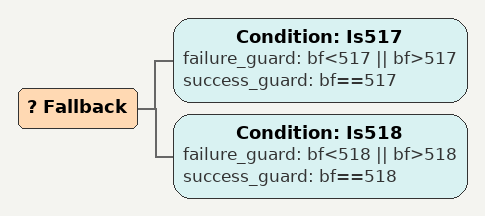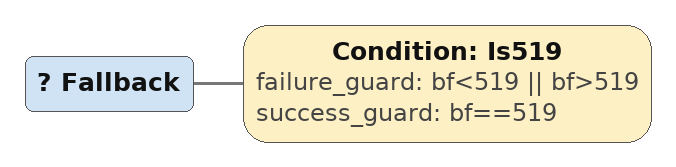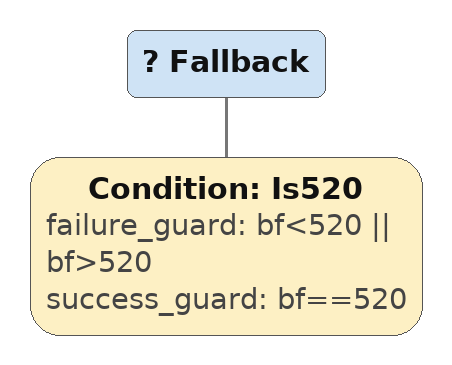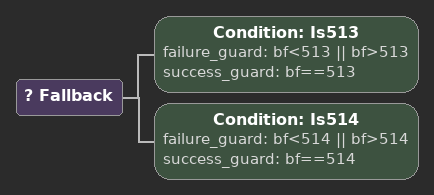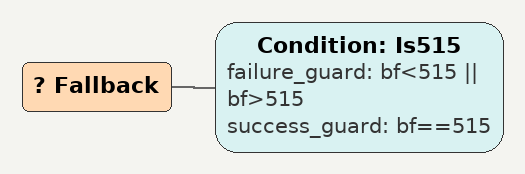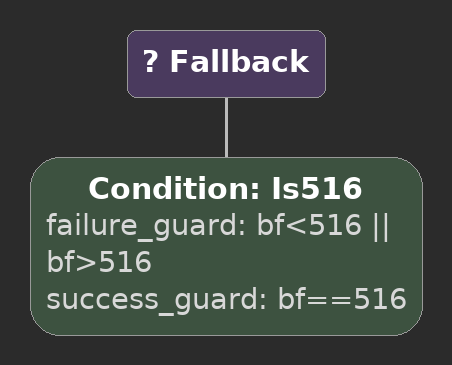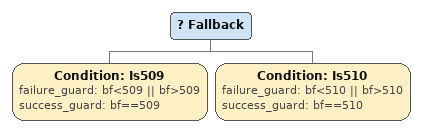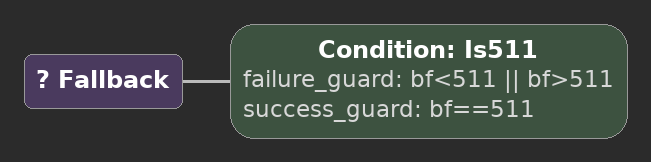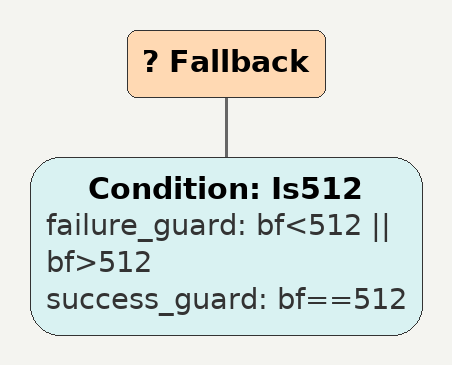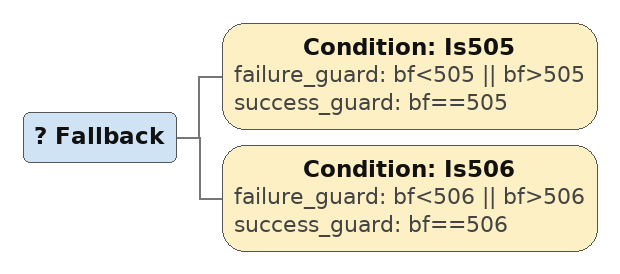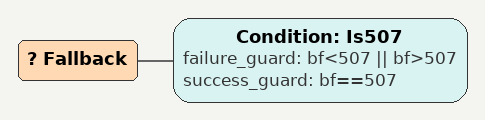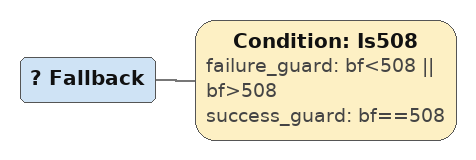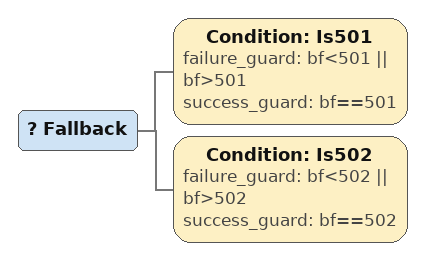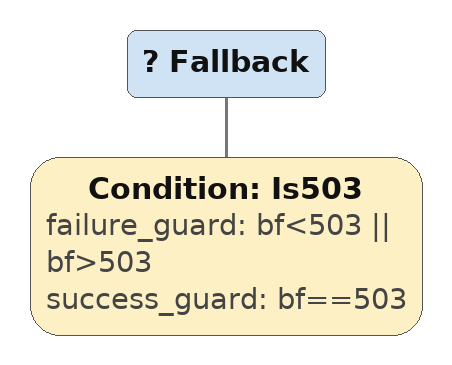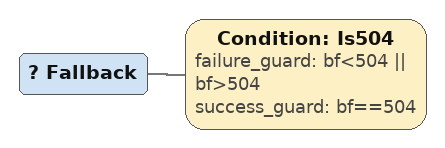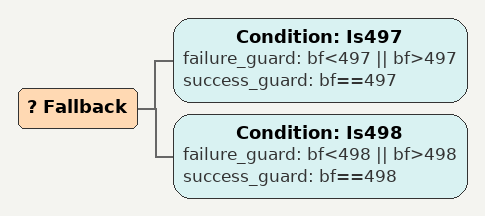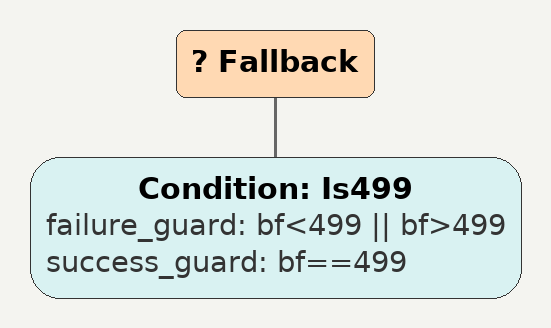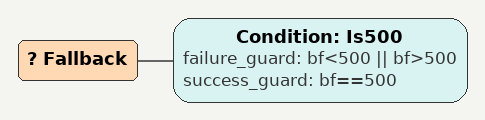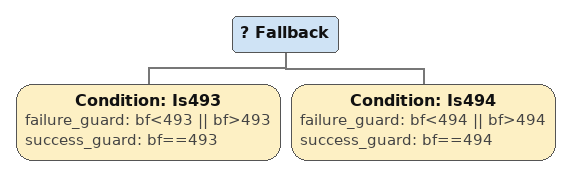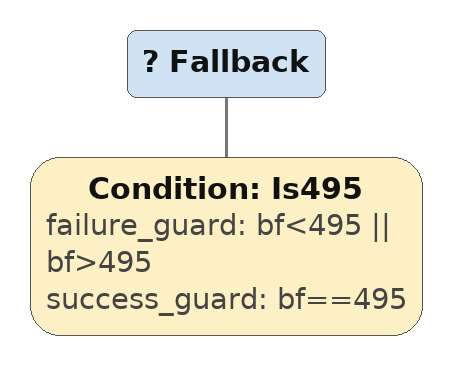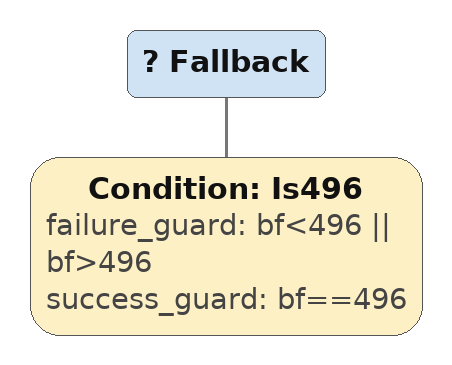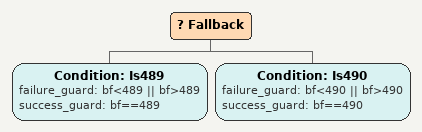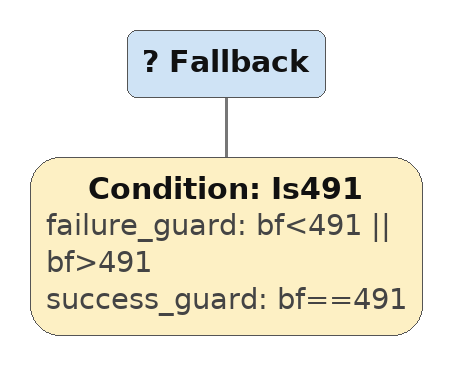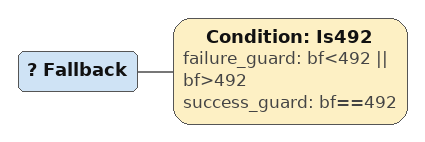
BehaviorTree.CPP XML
<Fallback>
    <Condition ID="Is517" failure_guard="bf&lt;517 || bf>517" success_guard="bf==517"/>
    <Condition ID="Is518" failure_guard="bf&lt;518 || bf>518" success_guard="bf==518"/>
        sequence516
        sequence
        children {
        } end_children
    } end_composite
</Fallback>

<Fallback>
    <Condition ID="Is519" failure_guard="bf&lt;519 || bf>519" success_guard="bf==519"/>
        sequence516
        sequence
        children {
        } end_children
    } end_composite
</Fallback>

<Fallback>
    <Condition ID="Is520" failure_guard="bf&lt;520 || bf>520" success_guard="bf==520"/>
        sequence516
        sequence
        children {
        } end_children
    } end_composite
</Fallback>

<Fallback>
    <Condition ID="Is513" failure_guard="bf&lt;513 || bf>513" success_guard="bf==513"/>
    <Condition ID="Is514" failure_guard="bf&lt;514 || bf>514" success_guard="bf==514"/>
        sequence512
        sequence
        children {
        } end_children
    } end_composite
</Fallback>

<Fallback>
    <Condition ID="Is515" failure_guard="bf&lt;515 || bf>515" success_guard="bf==515"/>
        sequence512
        sequence
        children {
        } end_children
    } end_composite
</Fallback>

<Fallback>
    <Condition ID="Is516" failure_guard="bf&lt;516 || bf>516" success_guard="bf==516"/>
        sequence512
        sequence
        children {
        } end_children
    } end_composite
</Fallback>

<Fallback>
    <Condition ID="Is509" failure_guard="bf&lt;509 || bf>509" success_guard="bf==509"/>
    <Condition ID="Is510" failure_guard="bf&lt;510 || bf>510" success_guard="bf==510"/>
        sequence508
        sequence
        children {
        } end_children
    } end_composite
</Fallback>

<Fallback>
    <Condition ID="Is511" failure_guard="bf&lt;511 || bf>511" success_guard="bf==511"/>
        sequence508
        sequence
        children {
        } end_children
    } end_composite
</Fallback>

<Fallback>
    <Condition ID="Is512" failure_guard="bf&lt;512 || bf>512" success_guard="bf==512"/>
        sequence508
        sequence
        children {
        } end_children
    } end_composite
</Fallback>

<Fallback>
    <Condition ID="Is505" failure_guard="bf&lt;505 || bf>505" success_guard="bf==505"/>
    <Condition ID="Is506" failure_guard="bf&lt;506 || bf>506" success_guard="bf==506"/>
        sequence504
        sequence
        children {
        } end_children
    } end_composite
</Fallback>

<Fallback>
    <Condition ID="Is507" failure_guard="bf&lt;507 || bf>507" success_guard="bf==507"/>
        sequence504
        sequence
        children {
        } end_children
    } end_composite
</Fallback>

<Fallback>
    <Condition ID="Is508" failure_guard="bf&lt;508 || bf>508" success_guard="bf==508"/>
        sequence504
        sequence
        children {
        } end_children
    } end_composite
</Fallback>

<Fallback>
    <Condition ID="Is501" failure_guard="bf&lt;501 || bf>501" success_guard="bf==501"/>
    <Condition ID="Is502" failure_guard="bf&lt;502 || bf>502" success_guard="bf==502"/>
        sequence500
        sequence
        children {
        } end_children
    } end_composite
</Fallback>

<Fallback>
    <Condition ID="Is503" failure_guard="bf&lt;503 || bf>503" success_guard="bf==503"/>
        sequence500
        sequence
        children {
        } end_children
    } end_composite
</Fallback>

<Fallback>
    <Condition ID="Is504" failure_guard="bf&lt;504 || bf>504" success_guard="bf==504"/>
        sequence500
        sequence
        children {
        } end_children
    } end_composite
</Fallback>

<Fallback>
    <Condition ID="Is497" failure_guard="bf&lt;497 || bf>497" success_guard="bf==497"/>
    <Condition ID="Is498" failure_guard="bf&lt;498 || bf>498" success_guard="bf==498"/>
        sequence496
        sequence
        children {
        } end_children
    } end_composite
</Fallback>

<Fallback>
    <Condition ID="Is499" failure_guard="bf&lt;499 || bf>499" success_guard="bf==499"/>
        sequence496
        sequence
        children {
        } end_children
    } end_composite
</Fallback>

<Fallback>
    <Condition ID="Is500" failure_guard="bf&lt;500 || bf>500" success_guard="bf==500"/>
        sequence496
        sequence
        children {
        } end_children
    } end_composite
</Fallback>

<Fallback>
    <Condition ID="Is493" failure_guard="bf&lt;493 || bf>493" success_guard="bf==493"/>
    <Condition ID="Is494" failure_guard="bf&lt;494 || bf>494" success_guard="bf==494"/>
        sequence492
        sequence
        children {
        } end_children
    } end_composite
</Fallback>

<Fallback>
    <Condition ID="Is495" failure_guard="bf&lt;495 || bf>495" success_guard="bf==495"/>
        sequence492
        sequence
        children {
        } end_children
    } end_composite
</Fallback>

<Fallback>
    <Condition ID="Is496" failure_guard="bf&lt;496 || bf>496" success_guard="bf==496"/>
        sequence492
        sequence
        children {
        } end_children
    } end_composite
</Fallback>

<Fallback>
    <Condition ID="Is489" failure_guard="bf&lt;489 || bf>489" success_guard="bf==489"/>
    <Condition ID="Is490" failure_guard="bf&lt;490 || bf>490" success_guard="bf==490"/>
        sequence488
        sequence
        children {
        } end_children
    } end_composite
</Fallback>

<Fallback>
    <Condition ID="Is491" failure_guard="bf&lt;491 || bf>491" success_guard="bf==491"/>
        sequence488
        sequence
        children {
        } end_children
    } end_composite
</Fallback>

<Fallback>
    <Condition ID="Is492" failure_guard="bf&lt;492 || bf>492" success_guard="bf==492"/>
        sequence488
        sequence
        children {
        } end_children
    } end_composite
</Fallback>
